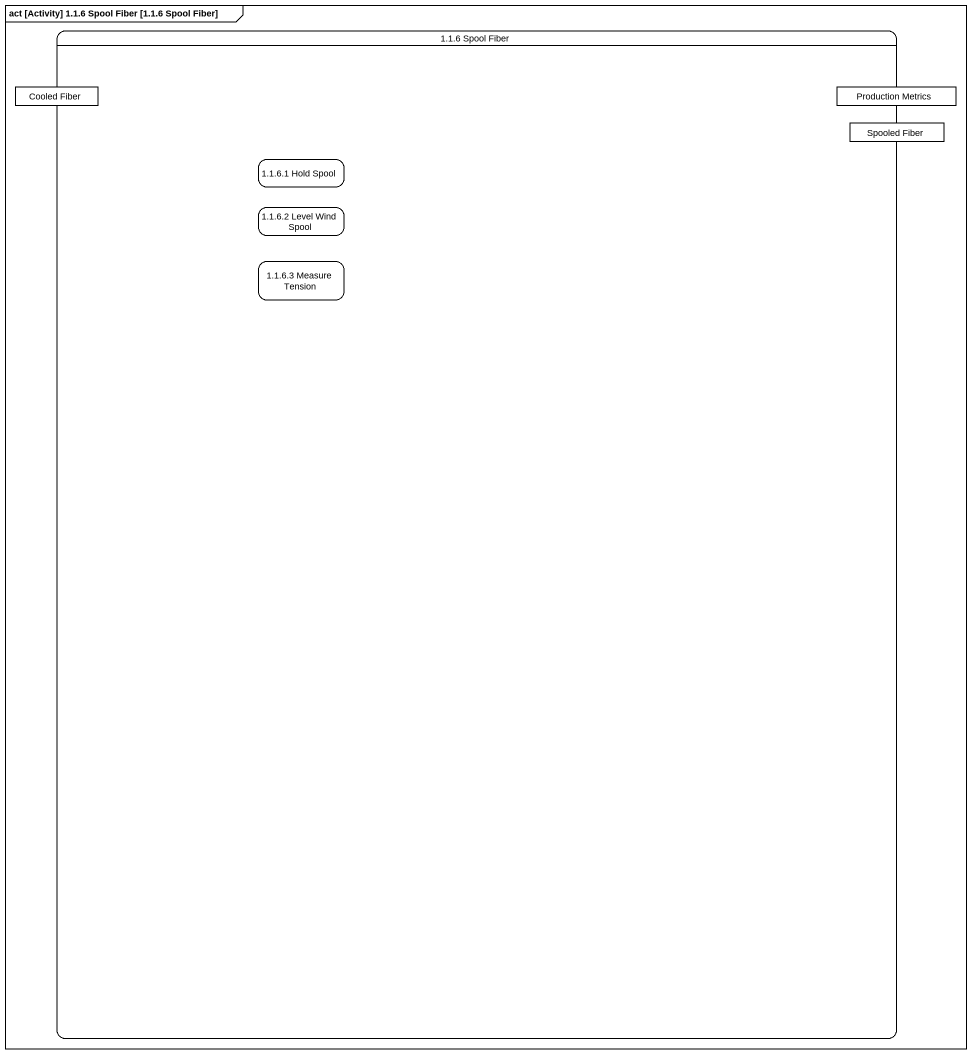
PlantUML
@startuml
mainframe act [Activity] 1.1.6 Spool Fiber [1.1.6 Spool Fiber]
hide empty description
state "1.1.6 Spool Fiber" as s1_1_6_Spool_Fiber {
  state "Cooled Fiber" as Cooled_Fiber <<object>>
  state "Production Metrics" as Production_Metrics <<object>>
  state "Spooled Fiber" as Spooled_Fiber <<object>>
  state "1.1.6.1 Hold Spool" as s1_1_6_1_Hold_Spool
  state "1.1.6.2 Level Wind Spool" as s1_1_6_2_Level_Wind_Spool
  state "1.1.6.3 Measure Tension" as s1_1_6_3_Measure_Tension
}
@enduml
